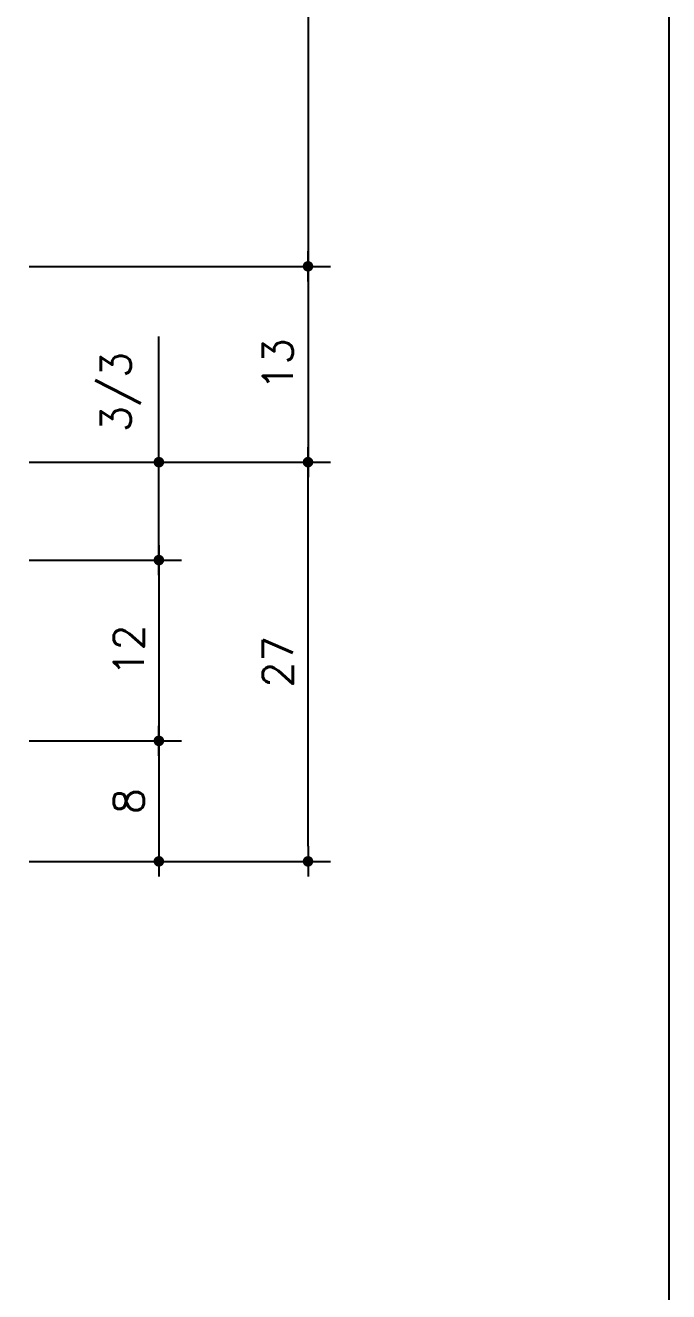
# Model space of a CAD drawing. Extents: x 0 to 1130, y -960 to 577.
# Drawn here: x 627.3 to 670, y -596.6 to -512.5 of the extents above; entities that cross this region are included whole.
import ezdxf

# ---------------------------------------------------------------- set-up
doc = ezdxf.new("R2010")
doc.units = 0
doc.header["$LTSCALE"] = 7.5
doc.header["$MEASUREMENT"] = 0
doc.layers.get('0').update_dxf_attribs({"linetype": 'CONTINUOUS'})
doc.layers.get('DEFPOINTS').update_dxf_attribs({"linetype": 'CONTINUOUS'})
doc.layers.add('MARCHIO', color=7, linetype='CONTINUOUS')
doc.layers.add('QUOTE', color=254, linetype='CONTINUOUS')
doc.styles.get("Standard").update_dxf_attribs({"font": 'romans.shx'})
doc.dimstyles.new('SCALA_1-1$0', dxfattribs={"dimtxt": 2, "dimasz": 1, "dimexe": 1.5, "dimexo": 1.5, "dimgap": 1, "dimtad": 3, "dimdsep": 46, "dimtxsty": 'Standard', "dimblk1": 'PUNTO', "dimblk2": 'PUNTO', "dimsah": 1, "dimcen": 0.09, "dimclrt": 2, "dimadec": 0, "dimazin": 0, "dimtfac": 0.7, "dimtmove": 0, "dimatfit": 3, "dimldrblk": 'PUNTO', "dimfxl": 1, "dimtolj": 2, "dimarcsym": 0})

# ---------------------------------------------------------------- blocks, each defined once
blk = doc.blocks.new('PUNTO')
blk.add_line((-1, 0), (1, 0))
at = {"const_width": 0.35}
blk.add_lwpolyline([(-0.1750000000000114, 0, 1), (0.1750000000000114, 0, 1)], format="xyb", close=True, dxfattribs=at)
blk = doc.blocks.new('*D190')
at = {"layer": 'DEFPOINTS', "color": 0, "transparency": 16777216}
for p in [(626.0636726406871, -423.53250693077), (626.0636726406871, -528.5325069307698), (646.0636726406871, -528.5325069307698)]:
    blk.add_point(p, dxfattribs=at)
at = {"layer": 'QUOTE', "color": 0, "lineweight": -2, "transparency": 16777216}
for p, q in [((627.5636726406871, -423.53250693077), (647.5636726406871, -423.5325069307699)), ((646.0636726406871, -424.5325069307699), (646.0636726406871, -527.5325069307698)), ((627.5636726406871, -528.5325069307698), (647.5636726406871, -528.5325069307698))]:
    blk.add_line(p, q, dxfattribs=at)
for p, rotation in [((646.0636726406871, -423.5325069307699), 90), ((646.0636726406871, -528.5325069307698), 270)]:
    blk.add_blockref('PUNTO', p, dxfattribs=dict(at, rotation=rotation))
at = {"layer": 'QUOTE', "color": 2, "transparency": 16777216, "insert": (644.0636726406868, -476.03250693077), "char_height": 2, "attachment_point": 5, "rotation": 90}
blk.add_mtext('\\A2;105', dxfattribs=at)
blk = doc.blocks.new('*D191')
at = {"layer": 'DEFPOINTS', "color": 0, "transparency": 16777216}
for p in [(626.0636726406871, -528.5325069307698), (626.0636726406871, -541.5325069307698), (646.063672640687, -541.5325069307698)]:
    blk.add_point(p, dxfattribs=at)
at = {"layer": 'QUOTE', "color": 0, "lineweight": -2, "transparency": 16777216}
for p, q in [((627.5636726406871, -528.5325069307698), (647.563672640687, -528.5325069307698)), ((646.063672640687, -529.5325069307698), (646.063672640687, -540.5325069307698)), ((627.5636726406871, -541.5325069307698), (647.563672640687, -541.5325069307698))]:
    blk.add_line(p, q, dxfattribs=at)
for p, rotation in [((646.063672640687, -528.5325069307698), 90), ((646.063672640687, -541.5325069307698), 270)]:
    blk.add_blockref('PUNTO', p, dxfattribs=dict(at, rotation=rotation))
at = {"layer": 'QUOTE', "color": 2, "transparency": 16777216, "insert": (644.0636726406867, -535.0325069307698), "char_height": 2, "attachment_point": 5, "rotation": 90}
blk.add_mtext('\\A2;13', dxfattribs=at)
blk = doc.blocks.new('*D192')
at = {"layer": 'DEFPOINTS', "color": 0, "transparency": 16777216}
for p in [(626.0636726406871, -560.03250693077), (626.0636726406871, -568.03250693077), (636.1655515231535, -568.03250693077)]:
    blk.add_point(p, dxfattribs=at)
at = {"layer": 'QUOTE', "color": 0, "lineweight": -2, "transparency": 16777216}
for p, q in [((627.5636726406871, -560.03250693077), (637.6655515231535, -560.03250693077)), ((636.1655515231535, -561.03250693077), (636.1655515231535, -567.03250693077)), ((627.5636726406871, -568.03250693077), (637.6655515231535, -568.03250693077))]:
    blk.add_line(p, q, dxfattribs=at)
for p, rotation in [((636.1655515231535, -560.03250693077), 90), ((636.1655515231535, -568.03250693077), 270)]:
    blk.add_blockref('PUNTO', p, dxfattribs=dict(at, rotation=rotation))
at = {"layer": 'QUOTE', "color": 2, "transparency": 16777216, "insert": (634.1655515231532, -564.03250693077), "char_height": 2, "attachment_point": 5, "rotation": 90}
blk.add_mtext('\\A2;8', dxfattribs=at)
blk = doc.blocks.new('*D193')
at = {"layer": 'DEFPOINTS', "color": 0, "transparency": 16777216}
for p in [(626.0636726406871, -548.0325069307698), (626.0636726406871, -560.03250693077), (636.1655515231535, -560.03250693077)]:
    blk.add_point(p, dxfattribs=at)
at = {"layer": 'QUOTE', "color": 0, "lineweight": -2, "transparency": 16777216}
for p, q in [((627.5636726406871, -548.0325069307698), (637.6655515231535, -548.0325069307698)), ((636.1655515231535, -549.0325069307698), (636.1655515231535, -559.03250693077)), ((627.5636726406871, -560.03250693077), (637.6655515231535, -560.03250693077))]:
    blk.add_line(p, q, dxfattribs=at)
for p, rotation in [((636.1655515231535, -548.0325069307698), 90), ((636.1655515231535, -560.03250693077), 270)]:
    blk.add_blockref('PUNTO', p, dxfattribs=dict(at, rotation=rotation))
at = {"layer": 'QUOTE', "color": 2, "transparency": 16777216, "insert": (634.1655515231532, -554.0325069307698), "char_height": 2, "attachment_point": 5, "rotation": 90}
blk.add_mtext('\\A2;12', dxfattribs=at)
blk = doc.blocks.new('*D194')
at = {"layer": 'DEFPOINTS', "color": 0, "transparency": 16777216}
for p in [(626.0636726406871, -541.5325069307698), (636.1655515231535, -541.5325069307698), (626.0636726406871, -548.0325069307698)]:
    blk.add_point(p, dxfattribs=at)
at = {"layer": 'QUOTE', "color": 0, "lineweight": -2, "transparency": 16777216}
for p, q in [((636.1655515231535, -541.5325069307698), (636.1655515231535, -533.1991735974365)), ((627.5636726406871, -541.5325069307698), (637.6655515231535, -541.5325069307698)), ((636.1655515231535, -547.0325069307698), (636.1655515231535, -542.5325069307698)), ((627.5636726406871, -548.0325069307698), (637.6655515231535, -548.0325069307698))]:
    blk.add_line(p, q, dxfattribs=at)
for p, rotation in [((636.1655515231535, -541.5325069307698), 90), ((636.1655515231535, -548.0325069307698), 270)]:
    blk.add_blockref('PUNTO', p, dxfattribs=dict(at, rotation=rotation))
at = {"layer": 'QUOTE', "color": 2, "transparency": 16777216, "insert": (633.6417419993437, -536.8658402641032), "char_height": 2, "attachment_point": 5, "rotation": 90}
blk.add_mtext('\\A2;3/3', dxfattribs=at)
blk = doc.blocks.new('*D195')
at = {"layer": 'DEFPOINTS', "color": 0, "transparency": 16777216}
for p in [(626.0636726406871, -541.5325069307698), (646.063672640687, -541.5325069307698), (626.0636726406871, -568.03250693077)]:
    blk.add_point(p, dxfattribs=at)
at = {"layer": 'QUOTE', "color": 0, "lineweight": -2, "transparency": 16777216}
for p, q in [((627.5636726406871, -541.5325069307698), (647.563672640687, -541.5325069307698)), ((646.063672640687, -567.03250693077), (646.063672640687, -542.5325069307698)), ((627.5636726406871, -568.03250693077), (647.563672640687, -568.03250693077))]:
    blk.add_line(p, q, dxfattribs=at)
for p, rotation in [((646.063672640687, -541.5325069307698), 90), ((646.063672640687, -568.03250693077), 270)]:
    blk.add_blockref('PUNTO', p, dxfattribs=dict(at, rotation=rotation))
at = {"layer": 'QUOTE', "color": 2, "transparency": 16777216, "insert": (644.0636726406867, -554.7825069307698), "char_height": 2, "attachment_point": 5, "rotation": 90}
blk.add_mtext('\\A2;27', dxfattribs=at)

msp = doc.modelspace()

# ---------------------------------------------------------------- linework, layer by layer
at = {"layer": 'MARCHIO'}
msp.add_lwpolyline([(460, -640), (460, -343), (670, -343), (670, -640)], close=True, dxfattribs=at)

# ---------------------------------------------------------------- dimensions: what is measured, and where the dimension line sits
at = {"layer": 'QUOTE'}
for base, p1, p2, picture, middle in [((646.0636726406871, -528.5325069307698), (626.0636726406868, -423.5325069307697), (626.0636726406868, -528.5325069307696), '*D190', (644.0636726406868, -476.03250693077)), ((646.063672640687, -541.5325069307698), (626.0636726406868, -528.5325069307696), (626.0636726406868, -541.5325069307696), '*D191', (644.0636726406867, -535.0325069307698)), ((636.1655515231535, -560.03250693077), (626.0636726406868, -548.0325069307696), (626.0636726406868, -560.0325069307697), '*D193', (634.1655515231532, -554.0325069307698)), ((636.1655515231535, -568.03250693077), (626.0636726406868, -560.0325069307697), (626.0636726406868, -568.0325069307697), '*D192', (634.1655515231532, -564.03250693077))]:
    dim = msp.add_linear_dim(base=base, p1=p1, p2=p2, angle=90, dimstyle='SCALA_1-1$0', dxfattribs=at)
    dim.commit()
    dim.dimension.update_dxf_attribs({"geometry": picture, "text_midpoint": middle})
dim = msp.add_linear_dim(base=(636.1655515231535, -541.5325069307698), p1=(626.0636726406868, -548.0325069307696), p2=(626.0636726406868, -541.5325069307696), angle=90, text='3/3', dimstyle='SCALA_1-1$0', dxfattribs=at)
dim.commit()
dim.dimension.update_dxf_attribs({"geometry": '*D194', "text_midpoint": (633.6417419993437, -536.8658402641032)})
dim = msp.add_linear_dim(base=(646.063672640687, -541.5325069307698), p1=(626.0636726406868, -568.0325069307697), p2=(626.0636726406868, -541.5325069307696), angle=90, dimstyle='SCALA_1-1$0', override={"dimdec": 0}, dxfattribs=at)
dim.commit()
dim.dimension.update_dxf_attribs({"geometry": '*D195', "text_midpoint": (644.0636726406867, -554.7825069307698)})

doc.saveas('drawing.dxf')
